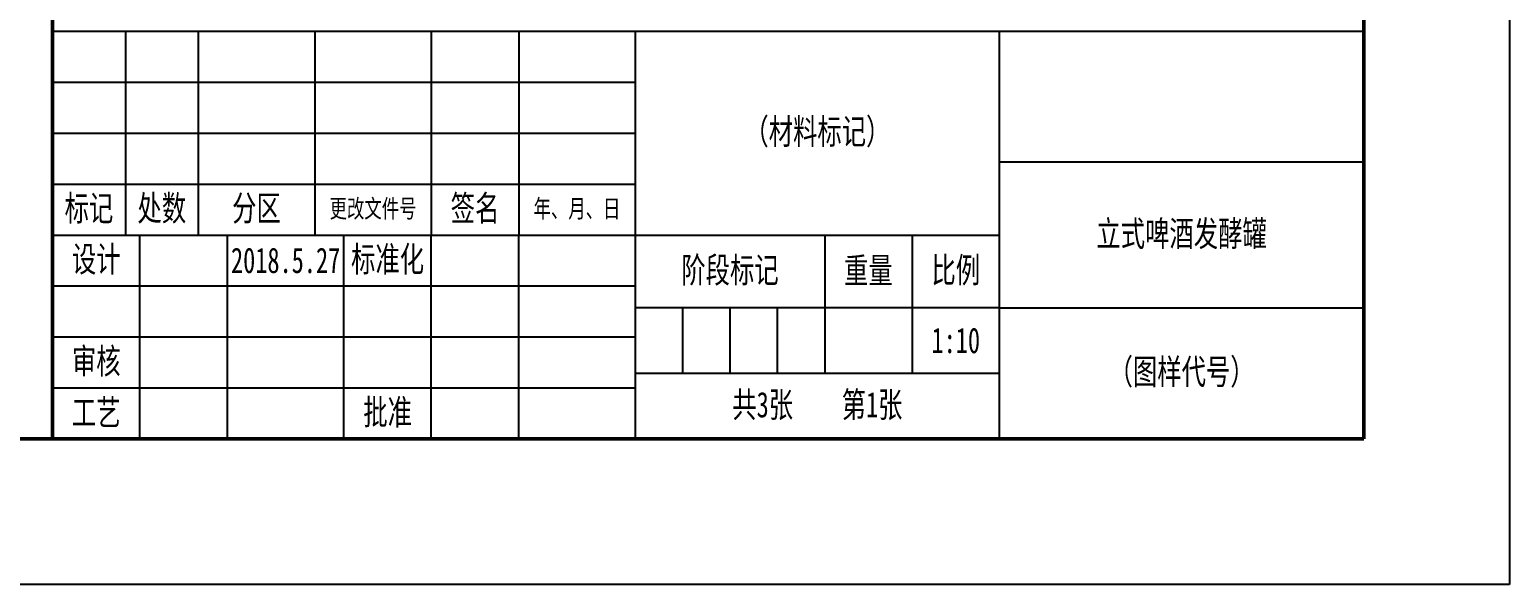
# Model space of a CAD drawing. Header units: millimetres. Extents: x 12088 to 13969, y -4291 to -3102.
# Drawn here: x 12725.6 to 12928.8, y -4291.4 to -4215.1 of the extents above; entities that cross this region are included whole.
import ezdxf

# ---------------------------------------------------------------- set-up
doc = ezdxf.new("R2010")
doc.units = ezdxf.units.MM
doc.layers.add('粗实线', color=7, linetype='Continuous', lineweight=50)
doc.layers.add('细实线', color=7, linetype='Continuous')
doc.styles.add('仿宋', font='simfang.ttf', dxfattribs={"width": 0.7, "height": 3.5})

msp = doc.modelspace()

# ---------------------------------------------------------------- linework, layer by layer
at = {"layer": '粗实线'}
for p, q in [((12908.758, -3122.369), (12908.758, -4271.369)), ((12728.758, -4095.911), (12728.758, -4215.369)), ((12728.758, -4271.369), (12728.758, -4215.369)), ((12908.758, -4271.369), (12107.758, -4271.369))]:
    msp.add_line(p, q, dxfattribs=at)
at = {"layer": '细实线'}
for p, q in [((12928.758, -3102.369), (12928.758, -4291.369)), ((12728.758, -4215.369), (12908.758, -4215.369)), ((12728.758, -4215.369), (12738.758, -4215.369)), ((12728.758, -4215.369), (12908.758, -4215.369)), ((12738.758, -4215.369), (12748.758, -4215.369)), ((12738.758, -4215.369), (12738.758, -4243.369)), ((12738.758, -4215.369), (12748.758, -4215.369)), ((12748.758, -4215.369), (12764.758, -4215.369)), ((12748.758, -4215.369), (12748.758, -4243.369)), ((12748.758, -4215.369), (12764.758, -4215.369)), ((12764.758, -4215.369), (12780.758, -4215.369)), ((12764.758, -4215.369), (12764.758, -4243.369)), ((12764.758, -4215.369), (12780.758, -4215.369)), ((12780.758, -4215.369), (12792.758, -4215.369)), ((12780.758, -4215.369), (12780.758, -4243.369)), ((12780.758, -4215.369), (12792.758, -4215.369)), ((12792.758, -4215.369), (12808.758, -4215.369)), ((12792.758, -4215.369), (12792.758, -4243.369)), ((12792.758, -4215.369), (12808.758, -4215.369)), ((12808.758, -4215.369), (12808.758, -4271.369)), ((12858.758, -4271.369), (12858.758, -4215.369)), ((12728.758, -4222.369), (12808.758, -4222.369)), ((12728.758, -4229.369), (12808.758, -4229.369)), ((12908.758, -4233.369), (12858.758, -4233.369)), ((12728.758, -4236.369), (12808.758, -4236.369)), ((12728.758, -4243.369), (12808.758, -4243.369)), ((12740.758, -4271.369), (12740.758, -4243.369)), ((12752.758, -4271.369), (12752.758, -4243.369)), ((12768.758, -4271.369), (12768.758, -4243.369)), ((12780.758, -4271.369), (12780.758, -4243.369)), ((12792.758, -4271.369), (12792.758, -4243.369)), ((12808.758, -4243.369), (12858.758, -4243.369)), ((12834.758, -4243.369), (12834.758, -4262.369)), ((12846.758, -4243.369), (12846.758, -4262.369)), ((12728.758, -4250.369), (12808.758, -4250.369)), ((12858.758, -4253.369), (12808.758, -4253.369)), ((12815.258, -4253.369), (12815.258, -4262.369)), ((12821.758, -4253.369), (12821.758, -4262.369)), ((12828.258, -4253.369), (12828.258, -4262.369)), ((12858.758, -4253.369), (12908.758, -4253.369)), ((12728.758, -4257.369), (12808.758, -4257.369)), ((12858.758, -4262.369), (12808.758, -4262.369)), ((12728.758, -4264.369), (12808.758, -4264.369)), ((12928.758, -4291.369), (12087.758, -4291.369))]:
    msp.add_line(p, q, dxfattribs=at)

# ---------------------------------------------------------------- texts
at = {"layer": '细实线', "attachment_point": 5, "style": '仿宋'}
for s, insert, char_height, width in [('（材料标记）', (12833.758, -4229.369), 3.5, 50), ('标记', (12733.758, -4239.869), 3.5, 10), ('处数', (12743.758, -4239.869), 3.5, 10), ('分区', (12756.758, -4239.869), 3.5, 16), ('签名', (12786.758, -4239.869), 3.5, 12), ('更改文件号', (12772.758, -4239.869), 2.5, 16), ('年、月、日', (12800.758, -4239.869), 2.5, 16), ('立式啤酒发酵罐', (12883.758, -4243.369), 3.5, 50), ('设计', (12734.758, -4246.869), 3.5, 12), ('2018.5.27', (12760.758, -4246.869), 3.5, 16), ('标准化', (12774.758, -4246.869), 3.5, 12), ('阶段标记', (12821.758, -4248.369), 3.5, 26), ('重量', (12840.758, -4248.369), 3.5, 12), ('比例', (12852.758, -4248.369), 3.5, 12), ('1:10', (12852.758, -4257.869), 3.5, 12), ('审核', (12734.758, -4260.869), 3.5, 12), ('（图样代号）', (12883.758, -4262.369), 3.5, 50), ('工艺', (12734.758, -4267.869), 3.5, 12), ('批准', (12774.758, -4267.869), 3.5, 12), ('共3张    第1张', (12833.758, -4266.869), 3.5, 50)]:
    msp.add_mtext(s, dxfattribs=dict(at, insert=insert, char_height=char_height, width=width))

doc.saveas('drawing.dxf')
